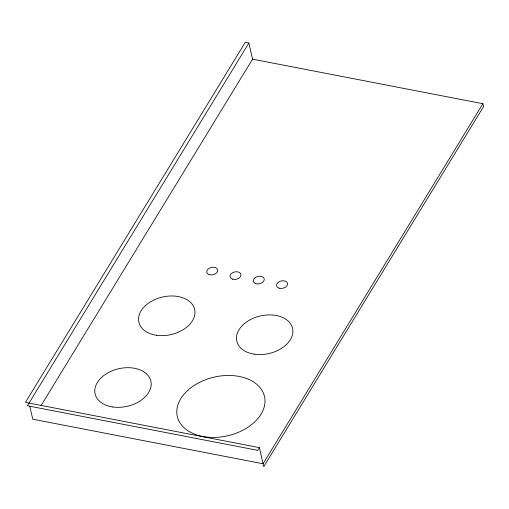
<?xml version="1.0" encoding="UTF-8"?>
<svg xmlns="http://www.w3.org/2000/svg" width="509" height="509" viewBox="0 0 509 509"><rect width="100%" height="100%" fill="white"/><g stroke="black" fill="none" stroke-linecap="round" stroke-linejoin="round"><path stroke-width="0.76" d="M248.876 43.036L27.41 405.781L257.732 450.338L259.38 447.64L25.45 402.384L245.262 42.336L248.876 43.036L252.566 59.159L41.032 405.641M252.566 59.159L482.888 103.715L263.07 463.763L32.754 419.2L29.764 406.15M482.888 103.715L483.55 106.616L263.738 466.664L259.38 447.64M112.705 406.958A28.625 19.266 -12.9 0 0 150.899 381.165A28.625 19.266 -12.9 0 0 105.363 374.414A28.625 19.266 -12.9 0 0 112.705 406.958M156.486 335.253A28.625 19.266 -12.9 0 0 194.673 309.453A28.625 19.266 -12.9 0 0 149.137 302.702A28.625 19.266 -12.9 0 0 156.486 335.253M209.237 274.656A5.593 3.76 -12.9 0 0 217.737 270.61A5.593 3.76 -12.9 0 0 209.727 268.001A5.593 3.76 -12.9 0 0 209.237 274.656M232.511 279.161A5.593 3.76 -12.9 0 0 241.012 275.114A5.593 3.76 -12.9 0 0 233.001 272.506A5.593 3.76 -12.9 0 0 232.511 279.161M255.779 283.666A5.593 3.76 -12.9 0 0 264.286 279.619A5.593 3.76 -12.9 0 0 256.269 277.004A5.593 3.76 -12.9 0 0 255.779 283.666M204.828 436.843A44.722 30.101 -12.9 0 0 264.502 396.53A44.722 30.101 -12.9 0 0 193.35 385.987A44.722 30.101 -12.9 0 0 204.828 436.843M254.392 354.194A28.625 19.266 -12.9 0 0 292.58 328.394A28.625 19.266 -12.9 0 0 247.043 321.643A28.625 19.266 -12.9 0 0 254.392 354.194M279.053 288.164A5.593 3.76 -12.9 0 0 287.56 284.117A5.593 3.76 -12.9 0 0 279.543 281.509A5.593 3.76 -12.9 0 0 279.053 288.164"/></g></svg>
